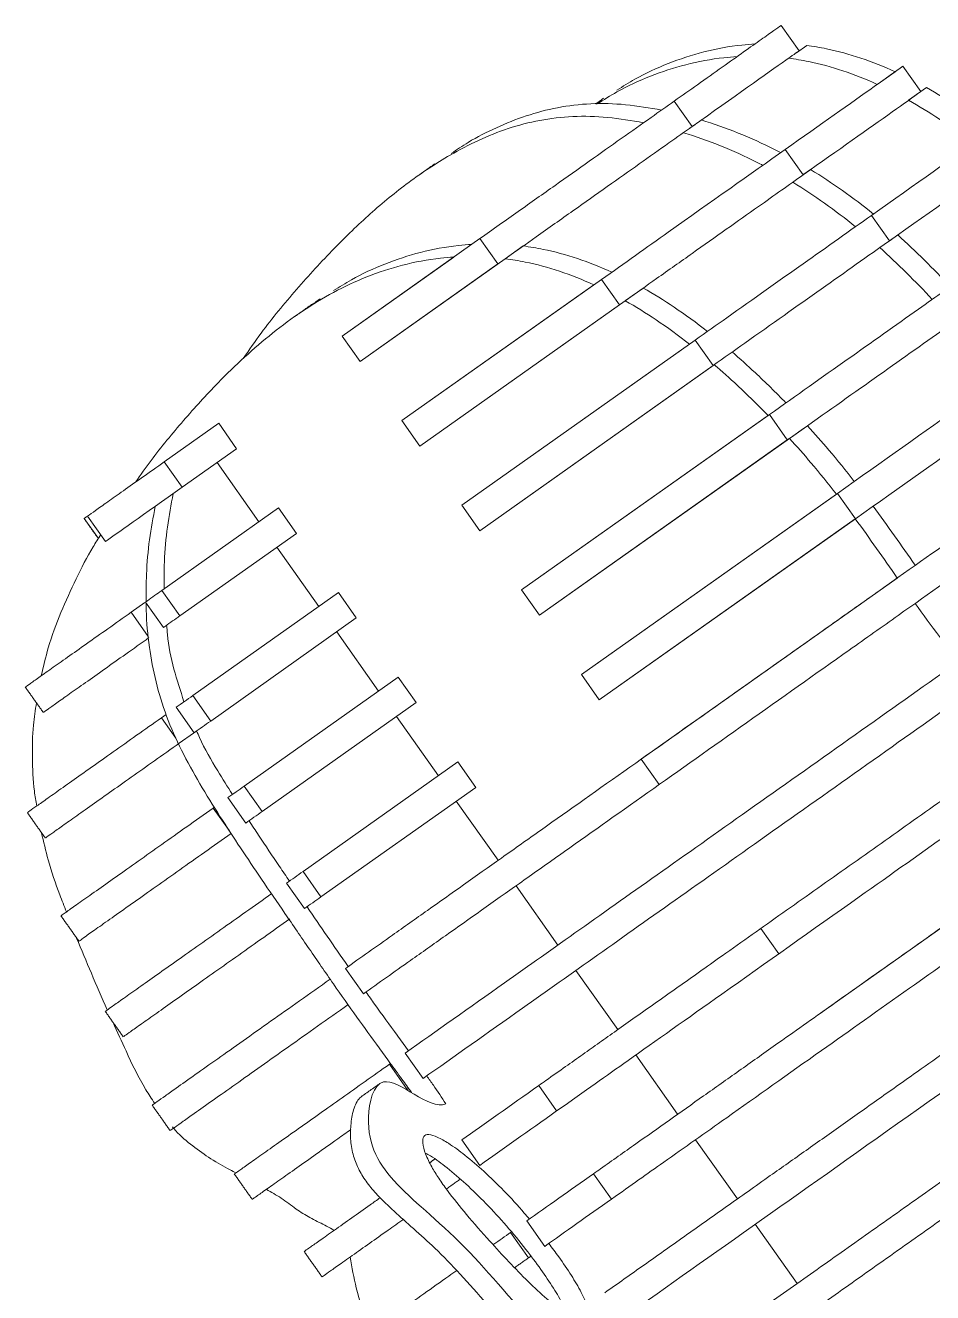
# Model space of a CAD drawing. Header units: millimetres. Extents: x -176 to 2097, y -1009 to 156.
# Drawn here: x -170.9 to -83.3, y -930.8 to -808.5 of the extents above; entities that cross this region are included whole.
import ezdxf

# ---------------------------------------------------------------- set-up
doc = ezdxf.new("R2010")
doc.units = ezdxf.units.MM

msp = doc.modelspace()

# ---------------------------------------------------------------- linework, layer by layer
at = {"color": 7, "linetype": 'Continuous', "lineweight": 15}
for p, q in [((-96.18, -810.95), (-97.91, -808.5)), ((-95.46, -810.44), (-96.44, -811.14)), ((-88.64, -814.19), (-86.91, -812.97)), ((-84.44, -814.89), (-86.17, -812.44)), ((-83.89, -814.5), (-85.62, -815.73)), ((-108.24, -815.8), (-106.5, -818.25)), ((-106.24, -818.06), (-106.75, -818.42)), ((-97.53, -820.47), (-95.8, -822.92)), ((-95.08, -822.41), (-95.72, -822.87)), ((-89.21, -826.84), (-87.48, -829.29)), ((-89.14, -826.79), (-89.02, -826.7)), ((-86.67, -828.72), (-87.41, -829.24)), ((-140.3, -838.47), (-127, -829.07)), ((-125.27, -831.52), (-127, -829.07)), ((-122.82, -829.78), (-124.56, -831.01)), ((-87.55, -829.34), (-88.4, -829.94)), ((-129.53, -830.85), (-140.3, -838.47)), ((-138.57, -840.92), (-124.56, -831.01)), ((-138.57, -840.92), (-125.27, -831.52)), ((-134.53, -846.63), (-115.26, -833.01)), ((-116, -833.53), (-134.53, -846.63)), ((-113.53, -835.46), (-115.26, -833.01)), ((-111.25, -833.85), (-112.98, -835.07)), ((-132.8, -849.08), (-112.98, -835.07)), ((-132.8, -849.08), (-113.53, -835.46)), ((-138.57, -840.92), (-140.3, -838.47)), ((-140.3, -838.47), (-138.57, -840.92)), ((-128.76, -854.8), (-106.22, -838.86)), ((-106.77, -839.26), (-128.76, -854.8)), ((-104.48, -841.31), (-106.22, -838.86)), ((-127.02, -857.25), (-104.38, -841.24)), ((-127.02, -857.25), (-104.48, -841.31)), ((-157.47, -850.61), (-152.22, -846.89)), ((-152.22, -846.89), (-150.49, -849.34)), ((-132.8, -849.08), (-134.53, -846.63)), ((-134.53, -846.63), (-132.8, -849.08)), ((-122.98, -862.96), (-99.06, -846.05)), ((-99.19, -846.14), (-122.98, -862.96)), ((-97.33, -848.5), (-99.06, -846.05)), ((-95.38, -847.12), (-97.11, -848.35)), ((-121.25, -865.41), (-97.11, -848.35)), ((-155.74, -853.06), (-150.49, -849.34)), ((-121.25, -865.41), (-97.33, -848.5)), ((-157.47, -850.61), (-155.74, -853.06)), ((-152.37, -850.68), (-148.33, -856.39)), ((-117.21, -871.13), (-92.48, -853.65)), ((-92.59, -853.72), (-117.21, -871.13)), ((-90.75, -856.1), (-92.48, -853.65)), ((-157.71, -863.02), (-146.45, -855.06)), ((-146.45, -855.06), (-144.72, -857.51)), ((-127.02, -857.25), (-128.76, -854.8)), ((-128.76, -854.8), (-127.02, -857.25)), ((-164.94, -855.89), (-165.2, -856.07)), ((-163.83, -858), (-165.2, -856.07)), ((-164.87, -855.84), (-163.14, -858.29)), ((-115.48, -873.58), (-90.75, -856.1)), ((-115.48, -873.58), (-90.77, -856.11)), ((-155.98, -865.47), (-144.72, -857.51)), ((-146.6, -858.84), (-142.56, -864.56)), ((-86.71, -861.82), (-111.44, -879.3)), ((-157.71, -863.02), (-155.98, -865.47)), ((-121.25, -865.41), (-122.98, -862.96)), ((-122.98, -862.96), (-121.25, -865.41)), ((-159.35, -864.18), (-160.68, -865.12)), ((-159.27, -864.13), (-157.54, -866.58)), ((-154.72, -873.16), (-140.67, -863.22)), ((-140.67, -863.22), (-138.94, -865.67)), ((-159.03, -867.45), (-160.68, -865.12)), ((-152.99, -875.61), (-138.94, -865.67)), ((-140.83, -867.01), (-136.79, -872.72)), ((-149.75, -881.89), (-134.9, -871.39)), ((-134.9, -871.39), (-133.17, -873.84)), ((-115.48, -873.58), (-117.21, -871.13)), ((-117.21, -871.13), (-115.48, -873.58)), ((-154.72, -873.16), (-152.99, -875.61)), ((-148.02, -884.34), (-133.17, -873.84)), ((-157.3, -874.98), (-157.75, -875.3)), ((-156.35, -877.28), (-157.75, -875.3)), ((-156.32, -874.29), (-154.59, -876.74)), ((-135.05, -875.17), (-131.01, -880.89)), ((-154.66, -876.79), (-156.02, -877.75)), ((-144.08, -890.13), (-129.13, -879.56)), ((-129.13, -879.56), (-127.4, -882.01)), ((-111.44, -879.3), (-109.71, -881.74)), ((-149.75, -881.89), (-148.02, -884.34)), ((-142.35, -892.58), (-127.4, -882.01)), ((-151.33, -883), (-149.6, -885.45)), ((-129.28, -883.34), (-125.24, -889.05)), ((-152.64, -883.93), (-152.75, -884.01)), ((-151.18, -886.22), (-152.75, -884.01)), ((-71.07, -887.49), (-94.12, -903.79)), ((-145.67, -891.25), (-143.93, -893.7)), ((-144.08, -890.13), (-142.35, -892.58)), ((-123.51, -891.5), (-119.47, -897.22)), ((-99.89, -895.63), (-98.16, -898.08)), ((-139.97, -899.47), (-138.24, -901.92)), ((-117.74, -899.67), (-113.69, -905.38)), ((-134.21, -907.64), (-132.48, -910.09)), ((-111.96, -907.83), (-107.92, -913.55)), ((-135.63, -908.65), (-135.74, -908.73)), ((-134.01, -911.17), (-135.74, -908.73)), ((-121.33, -910.78), (-119.6, -913.23)), ((-133.87, -911.07), (-134.01, -911.17)), ((-128.75, -916.03), (-127.01, -918.48)), ((-106.19, -916), (-102.15, -921.72)), ((-116.04, -919.29), (-114.3, -921.74)), ((-122.48, -923.84), (-120.75, -926.29)), ((-100.42, -924.16), (-96.38, -929.88)), ((-123.95, -924.88), (-124.04, -924.95)), ((-122.31, -927.4), (-124.04, -924.95)), ((-122.07, -927.23), (-122.31, -927.4))]:
    msp.add_line(p, q, dxfattribs=at)
for points, knots in [([(-108.24, -815.8), (-107.48, -815.27), (-105.84, -814.11), (-103.57, -812.5), (-101.48, -811.02), (-99.79, -809.82), (-98.53, -808.93), (-98.12, -808.64), (-97.91, -808.5)], [0, 0, 0, 0, 0.1445891, 0.3160164, 0.4860193, 0.6557585, 0.8272078, 1, 1, 1, 1]), ([(-100.44, -810.28), (-100.86, -810.32), (-102.56, -810.45), (-105.41, -810.99), (-108.85, -812.13), (-111.63, -813.4), (-113.2, -814.39), (-113.77, -814.75)], [0, 0, 0, 0, 0.086224, 0.343326, 0.598902, 0.853833, 1, 1, 1, 1]), ([(-86.91, -812.97), (-89.12, -811.97), (-92, -810.99), (-94.82, -810.52), (-95.46, -810.44)], [0.50685856, 0.50685856, 0.50685856, 0.50685856, 0.53125, 0.53844969, 0.53844969, 0.53844969, 0.53844969]), ([(-102.17, -811.51), (-102.6, -811.54), (-104.29, -811.68), (-107.14, -812.22), (-110.58, -813.35), (-113.43, -814.66), (-115.06, -815.69), (-115.69, -816.08)], [0, 0, 0, 0, 0.084872, 0.337944, 0.589513, 0.840446, 1, 1, 1, 1]), ([(-106.5, -818.25), (-102.53, -815.43), (-98.11, -812.31), (-96.41, -811.11), (-96.18, -810.95)], [0.6100494, 0.6100494, 0.6100494, 0.6100494, 0.6875, 0.7144727, 0.7144727, 0.7144727, 0.7144727]), ([(-88.64, -814.19), (-90.85, -813.19), (-93.73, -812.22), (-96.56, -811.75), (-97.2, -811.67)], [0.50685856, 0.50685856, 0.50685856, 0.50685856, 0.53125, 0.53844969, 0.53844969, 0.53844969, 0.53844969]), ([(-97.53, -820.47), (-94.13, -818.07), (-89.71, -814.95), (-86.88, -812.95), (-86.17, -812.44)], [0.60363484, 0.60363484, 0.60363484, 0.60363484, 0.65625, 0.68249732, 0.68249732, 0.68249732, 0.68249732]), ([(-95.8, -822.92), (-92.4, -820.52), (-87.98, -817.4), (-85.15, -815.4), (-84.44, -814.89)], [0.60363484, 0.60363484, 0.60363484, 0.60363484, 0.65625, 0.68249732, 0.68249732, 0.68249732, 0.68249732]), ([(-77.68, -818.69), (-78.74, -817.86), (-80.78, -816.37), (-82.88, -815.07), (-83.89, -814.5)], [0.47183204, 0.47183204, 0.47183204, 0.47183204, 0.484375, 0.49564777, 0.49564777, 0.49564777, 0.49564777]), ([(-109.47, -816.67), (-110.63, -816.47), (-112.95, -816.07), (-116.32, -815.99), (-119.53, -816.37), (-122.57, -817.18), (-125.43, -818.34), (-127.85, -819.55), (-129.23, -820.5), (-129.77, -820.86)], [0, 0, 0, 0, 0.151345, 0.302021, 0.451795, 0.601675, 0.75219, 0.903192, 1, 1, 1, 1]), ([(-127, -829.07), (-125.76, -828.19), (-123.28, -826.43), (-119.73, -823.93), (-116.41, -821.57), (-113.32, -819.39), (-110.59, -817.46), (-108.97, -816.32), (-108.24, -815.8)], [0, 0, 0, 0, 0.172792, 0.344242, 0.513981, 0.683984, 0.855411, 1, 1, 1, 1]), ([(-79.41, -819.91), (-80.47, -819.08), (-82.51, -817.59), (-84.61, -816.29), (-85.62, -815.73)], [0.47183204, 0.47183204, 0.47183204, 0.47183204, 0.484375, 0.49564777, 0.49564777, 0.49564777, 0.49564777]), ([(-111.2, -817.89), (-112.36, -817.69), (-114.68, -817.3), (-118.05, -817.22), (-121.26, -817.6), (-124.3, -818.4), (-127.17, -819.55), (-130.4, -821.25), (-133.92, -823.58), (-137.62, -826.63), (-141.22, -830.1), (-144.73, -833.95), (-147.67, -837.48), (-149.28, -839.81), (-149.85, -840.63)], [0, 0, 0, 0, 0.066295, 0.132298, 0.197905, 0.263559, 0.329491, 0.395637, 0.499418, 0.603029, 0.706667, 0.821928, 0.937056, 1, 1, 1, 1]), ([(-97.96, -820.78), (-98.15, -820.69), (-100.68, -819.38), (-103.25, -818.35), (-105.63, -817.63)], [0.41237495, 0.41237495, 0.41237495, 0.41237495, 0.4140625, 0.43587518, 0.43587518, 0.43587518, 0.43587518]), ([(-124.48, -830.96), (-123.5, -830.27), (-121.29, -828.7), (-118, -826.38), (-114.67, -824.02), (-111.58, -821.84), (-108.86, -819.91), (-107.24, -818.77), (-106.5, -818.25)], [0, 0, 0, 0, 0.14125, 0.319237, 0.495449, 0.671934, 0.849898, 1, 1, 1, 1]), ([(-99.7, -822.01), (-99.88, -821.91), (-102.42, -820.61), (-104.98, -819.58), (-107.36, -818.86)], [0.41237495, 0.41237495, 0.41237495, 0.41237495, 0.4140625, 0.43587518, 0.43587518, 0.43587518, 0.43587518]), ([(-89.21, -826.84), (-84.9, -823.8), (-80.48, -820.66), (-77.55, -818.6), (-77.12, -818.3)], [0.31594423, 0.31594423, 0.31594423, 0.31594423, 0.375, 0.38640618, 0.38640618, 0.38640618, 0.38640618]), ([(-115.26, -833.01), (-113.05, -831.45), (-106.57, -826.86), (-100.91, -822.86), (-97.53, -820.47)], [0.31750268, 0.31750268, 0.31750268, 0.31750268, 0.34375, 0.39636516, 0.39636516, 0.39636516, 0.39636516]), ([(-87.48, -829.29), (-83.17, -826.25), (-78.74, -823.11), (-75.82, -821.05), (-75.39, -820.75)], [0.31594423, 0.31594423, 0.31594423, 0.31594423, 0.375, 0.38640618, 0.38640618, 0.38640618, 0.38640618]), ([(-112.91, -835.02), (-111.91, -834.32), (-109.71, -832.76), (-106.48, -830.48), (-103.19, -828.15), (-100.34, -826.14), (-97.88, -824.4), (-96.49, -823.41), (-95.8, -822.92)], [0, 0, 0, 0, 0.153606, 0.340907, 0.528816, 0.717589, 0.858543, 1, 1, 1, 1]), ([(-106.22, -838.86), (-105.18, -838.13), (-98.87, -833.67), (-93.34, -829.76), (-89.21, -826.84)], [0.61359382, 0.61359382, 0.61359382, 0.61359382, 0.625, 0.68405577, 0.68405577, 0.68405577, 0.68405577]), ([(-127.8, -829.63), (-128.22, -829.66), (-129.92, -829.79), (-132.76, -830.33), (-136.2, -831.47), (-138.99, -832.74), (-140.56, -833.73), (-141.13, -834.09)], [0, 0, 0, 0, 0.086224, 0.343326, 0.598902, 0.853833, 1, 1, 1, 1]), ([(-114.27, -832.31), (-116.48, -831.31), (-119.36, -830.34), (-122.18, -829.87), (-122.82, -829.78)], [0.50685856, 0.50685856, 0.50685856, 0.50685856, 0.53125, 0.53844969, 0.53844969, 0.53844969, 0.53844969]), ([(-104.48, -841.31), (-103.45, -840.58), (-97.13, -836.12), (-91.61, -832.21), (-87.48, -829.29)], [0.61359382, 0.61359382, 0.61359382, 0.61359382, 0.625, 0.68405577, 0.68405577, 0.68405577, 0.68405577]), ([(-129.53, -830.85), (-129.95, -830.89), (-131.65, -831.02), (-134.5, -831.56), (-137.94, -832.69), (-141.17, -834.21), (-144.19, -836.05), (-147.04, -838.16), (-149.74, -840.48), (-152.63, -843.27), (-155.64, -846.6), (-158.29, -849.81), (-159.76, -851.87), (-160.26, -852.58)], [0, 0, 0, 0, 0.0311985, 0.1242266, 0.2167021, 0.3089442, 0.4013184, 0.4939183, 0.586641, 0.6794327, 0.8070491, 0.9344522, 1, 1, 1, 1]), ([(-116, -833.53), (-118.21, -832.53), (-121.09, -831.56), (-123.92, -831.09), (-124.56, -831.01)], [0.50685856, 0.50685856, 0.50685856, 0.50685856, 0.53125, 0.53844969, 0.53844969, 0.53844969, 0.53844969]), ([(-105.04, -838.03), (-106.1, -837.2), (-108.14, -835.71), (-110.24, -834.41), (-111.25, -833.85)], [0.47183204, 0.47183204, 0.47183204, 0.47183204, 0.484375, 0.49564777, 0.49564777, 0.49564777, 0.49564777]), ([(-99.06, -846.05), (-93.82, -842.35), (-88.2, -838.37), (-82.99, -834.69), (-82.18, -834.12)], [0.63079795, 0.63079795, 0.63079795, 0.63079795, 0.6875, 0.69823157, 0.69823157, 0.69823157, 0.69823157]), ([(-106.77, -839.26), (-107.83, -838.43), (-109.87, -836.93), (-111.97, -835.64), (-112.98, -835.07)], [0.47183204, 0.47183204, 0.47183204, 0.47183204, 0.484375, 0.49564777, 0.49564777, 0.49564777, 0.49564777]), ([(-97.33, -848.5), (-92.09, -844.8), (-86.47, -840.82), (-81.26, -837.14), (-80.45, -836.57)], [0.63079795, 0.63079795, 0.63079795, 0.63079795, 0.6875, 0.69823157, 0.69823157, 0.69823157, 0.69823157]), ([(-97.46, -844.92), (-98.43, -843.92), (-100.14, -842.25), (-101.9, -840.66), (-102.65, -840.01)], [0.44044917, 0.44044917, 0.44044917, 0.44044917, 0.453125, 0.46221813, 0.46221813, 0.46221813, 0.46221813]), ([(-99.19, -846.14), (-100.16, -845.14), (-101.87, -843.47), (-103.63, -841.88), (-104.38, -841.24)], [0.44044917, 0.44044917, 0.44044917, 0.44044917, 0.453125, 0.46221813, 0.46221813, 0.46221813, 0.46221813]), ([(-92.48, -853.65), (-88.13, -850.57), (-82.28, -846.43), (-77.3, -842.92), (-75.89, -841.91)], [0.64140177, 0.64140177, 0.64140177, 0.64140177, 0.6875, 0.70713356, 0.70713356, 0.70713356, 0.70713356]), ([(-90.75, -856.1), (-86.4, -853.02), (-80.55, -848.88), (-75.57, -845.36), (-74.15, -844.36)], [0.64140177, 0.64140177, 0.64140177, 0.64140177, 0.6875, 0.70713356, 0.70713356, 0.70713356, 0.70713356]), ([(-90.86, -852.5), (-91.66, -851.47), (-93.14, -849.65), (-94.68, -847.89), (-95.38, -847.12)], [0.41017164, 0.41017164, 0.41017164, 0.41017164, 0.421875, 0.4312926, 0.4312926, 0.4312926, 0.4312926]), ([(-92.59, -853.72), (-93.39, -852.7), (-94.87, -850.87), (-96.41, -849.12), (-97.11, -848.35)], [0.41017164, 0.41017164, 0.41017164, 0.41017164, 0.421875, 0.4312926, 0.4312926, 0.4312926, 0.4312926]), ([(-164.87, -855.84), (-164.64, -855.68), (-164.18, -855.35), (-162.98, -854.5), (-161.46, -853.42), (-159.62, -852.13), (-158.19, -851.12), (-157.47, -850.61)], [0, 0, 0, 0, 0.196606, 0.394351, 0.594067, 0.79602, 1, 1, 1, 1]), ([(-139.97, -899.47), (-138.53, -898.45), (-135.96, -896.63), (-130.95, -893.09), (-126.25, -889.76), (-119.82, -885.22), (-112.72, -880.2), (-103.09, -873.39), (-94.64, -867.42), (-86.74, -861.83), (-81, -857.78), (-75.01, -853.54), (-71.86, -851.31), (-70.01, -850.01)], [0.4619785, 0.4619785, 0.4619785, 0.4619785, 0.484375, 0.5, 0.53125, 0.546875, 0.578125, 0.609375, 0.640625, 0.65625, 0.6875, 0.703125, 0.7278639, 0.7278639, 0.7278639, 0.7278639]), ([(-138.24, -901.92), (-136.8, -900.9), (-134.23, -899.08), (-129.22, -895.54), (-124.51, -892.21), (-118.09, -887.67), (-110.98, -882.65), (-101.36, -875.84), (-92.91, -869.87), (-85.01, -864.28), (-79.27, -860.23), (-73.28, -855.99), (-70.13, -853.76), (-68.28, -852.46)], [0.4619785, 0.4619785, 0.4619785, 0.4619785, 0.484375, 0.5, 0.53125, 0.546875, 0.578125, 0.609375, 0.640625, 0.65625, 0.6875, 0.703125, 0.7278639, 0.7278639, 0.7278639, 0.7278639]), ([(-156.61, -853.67), (-156.81, -854.74), (-157.21, -856.87), (-157.5, -859.94), (-157.48, -861.98), (-157.47, -862.85)], [0, 0, 0, 0, 0.362813, 0.725574, 1, 1, 1, 1]), ([(-158.34, -854.9), (-158.54, -855.96), (-158.94, -858.09), (-159.23, -861.17), (-159.21, -863.2), (-159.21, -864.08)], [0, 0, 0, 0, 0.362813, 0.725574, 1, 1, 1, 1]), ([(-84.98, -860.59), (-85.65, -859.64), (-86.97, -857.73), (-88.34, -855.83), (-89.04, -854.89)], [0.38018104, 0.38018104, 0.38018104, 0.38018104, 0.390625, 0.40117636, 0.40117636, 0.40117636, 0.40117636]), ([(-86.71, -861.82), (-87.38, -860.86), (-88.71, -858.95), (-90.07, -857.06), (-90.77, -856.11)], [0.38018104, 0.38018104, 0.38018104, 0.38018104, 0.390625, 0.40117636, 0.40117636, 0.40117636, 0.40117636]), ([(-163.6, -857.63), (-163.85, -858.02), (-164.72, -859.38), (-166, -861.89), (-167.48, -865.12), (-168.64, -868.22), (-169.14, -870.35), (-169.35, -871.25)], [0, 0, 0, 0, 0.097967, 0.338254, 0.579665, 0.821129, 1, 1, 1, 1]), ([(-134.21, -907.64), (-131.24, -905.54), (-123.71, -900.22), (-112.45, -892.25), (-97.72, -881.85), (-80.23, -869.48), (-70.29, -862.45), (-64.96, -858.68), (-64.33, -858.24)], [0.4225833, 0.4225833, 0.4225833, 0.4225833, 0.46875, 0.53125, 0.5625, 0.625, 0.6875, 0.6958675, 0.6958675, 0.6958675, 0.6958675]), ([(-132.48, -910.09), (-129.51, -907.99), (-121.98, -902.67), (-110.71, -894.7), (-95.99, -884.3), (-78.49, -871.92), (-68.56, -864.9), (-63.23, -861.13), (-62.6, -860.69)], [0.4225833, 0.4225833, 0.4225833, 0.4225833, 0.46875, 0.53125, 0.5625, 0.625, 0.6875, 0.6958675, 0.6958675, 0.6958675, 0.6958675]), ([(-159.27, -864.13), (-158.82, -863.8), (-158.29, -863.43), (-157.77, -863.06), (-157.71, -863.02)], [0.116159217, 0.116159217, 0.116159217, 0.116159217, 0.125, 0.126102765, 0.126102765, 0.126102765, 0.126102765]), ([(-159.21, -864.23), (-159.21, -864.46), (-159.23, -865.85), (-158.96, -868.39), (-158.34, -871.81), (-157.32, -875.16), (-155.85, -878.46), (-154.07, -881.67), (-152.12, -884.8), (-150.12, -887.85), (-148.02, -890.97), (-145.8, -894.21), (-143.49, -897.58), (-141.19, -900.92), (-138.94, -904.11), (-137.1, -906.63), (-135.64, -908.63), (-134.6, -910.06), (-133.91, -911.03), (-133.6, -911.46)], [0, 0, 0, 0, 0.014687, 0.086786, 0.152488, 0.217899, 0.283708, 0.350261, 0.416864, 0.482415, 0.547367, 0.619598, 0.693797, 0.767852, 0.838128, 0.904365, 0.935901, 0.971354, 1, 1, 1, 1]), ([(-80.74, -869.84), (-81.38, -869.05), (-82.85, -867.22), (-84.23, -865.34), (-84.99, -864.27)], [0.3503052, 0.3503052, 0.3503052, 0.3503052, 0.359375, 0.37118126, 0.37118126, 0.37118126, 0.37118126]), ([(-170.87, -872.32), (-170.87, -872.32), (-170.87, -872.32), (-170.49, -872.06), (-169.65, -871.46), (-168.41, -870.58), (-166.85, -869.48), (-165, -868.18), (-162.95, -866.73), (-161.43, -865.66), (-160.68, -865.12)], [0, 0, 0, 0, 0.052383, 0.184821, 0.317586, 0.451492, 0.586886, 0.72372, 0.861629, 1, 1, 1, 1]), ([(-157.54, -866.58), (-157.08, -866.25), (-156.56, -865.88), (-156.03, -865.51), (-155.98, -865.47)], [0.116159217, 0.116159217, 0.116159217, 0.116159217, 0.125, 0.126102765, 0.126102765, 0.126102765, 0.126102765]), ([(-157.25, -866.37), (-157.22, -866.67), (-157.12, -868.05), (-156.62, -870.54), (-155.91, -872.7), (-155.57, -873.75)], [0, 0, 0, 0, 0.12526, 0.574606, 1, 1, 1, 1]), ([(-169.13, -874.77), (-169.13, -874.77), (-169.13, -874.77), (-168.76, -874.51), (-167.91, -873.91), (-166.67, -873.03), (-165.11, -871.93), (-163.27, -870.63), (-161.22, -869.17), (-159.7, -868.11), (-158.95, -867.57)], [0, 0, 0, 0, 0.052383, 0.184821, 0.317586, 0.451492, 0.586886, 0.72372, 0.861629, 1, 1, 1, 1]), ([(-121.33, -910.78), (-121.1, -910.62), (-120.23, -910), (-118.8, -909), (-117.09, -907.79), (-115.46, -906.63), (-113.78, -905.45), (-111.37, -903.74), (-108.14, -901.46), (-104.47, -898.86), (-101.1, -896.48), (-98.16, -894.4), (-95.16, -892.28), (-92.13, -890.14), (-89.06, -887.97), (-85.94, -885.76), (-82.77, -883.52), (-79.45, -881.17), (-76.07, -878.79), (-72.76, -876.45), (-69.74, -874.31), (-67.01, -872.38), (-64.46, -870.58), (-62.2, -868.98), (-60.74, -867.95), (-60.1, -867.5)], [0, 0, 0, 0, 0.012965, 0.048238, 0.079455, 0.109004, 0.139255, 0.171414, 0.238181, 0.306082, 0.351077, 0.395484, 0.439413, 0.482981, 0.526313, 0.569638, 0.613536, 0.658695, 0.7112, 0.763115, 0.812911, 0.861463, 0.910476, 0.96082, 1, 1, 1, 1]), ([(-119.6, -913.23), (-116.7, -911.19), (-112.82, -908.44), (-102.88, -901.41), (-91.98, -893.7), (-80.63, -885.68), (-70.36, -878.42), (-63.52, -873.59), (-59.6, -870.81), (-57.73, -869.49)], [0.140625, 0.140625, 0.140625, 0.140625, 0.1875, 0.2421875, 0.3125, 0.359375, 0.4140625, 0.4609375, 0.5004027, 0.5004027, 0.5004027, 0.5004027]), ([(-169.81, -873.85), (-169.93, -874.56), (-170.19, -876.27), (-170.23, -879.13), (-170.13, -881.75), (-169.87, -883.33), (-169.79, -883.81)], [0, 0, 0, 0, 0.227933, 0.545642, 0.862718, 1, 1, 1, 1]), ([(-170.64, -884.41), (-170.65, -884.42), (-170.66, -884.42), (-170.2, -884.1), (-169.35, -883.5), (-168.07, -882.6), (-166.44, -881.44), (-164.54, -880.1), (-162.43, -878.6), (-160.17, -877.01), (-158.56, -875.87), (-157.75, -875.3)], [0, 0, 0, 0, 0.068653, 0.17959, 0.290712, 0.408898, 0.527305, 0.64595, 0.764529, 0.88256, 1, 1, 1, 1]), ([(-154.35, -876.57), (-154.26, -876.78), (-153.69, -878.1), (-152.5, -880.15), (-151.37, -881.95), (-150.9, -882.7)], [0, 0, 0, 0, 0.09994, 0.622577, 1, 1, 1, 1]), ([(-168.91, -886.86), (-168.92, -886.87), (-168.93, -886.87), (-168.47, -886.55), (-167.61, -885.95), (-166.34, -885.05), (-164.71, -883.89), (-162.81, -882.55), (-160.69, -881.05), (-158.44, -879.46), (-156.83, -878.32), (-156.02, -877.75)], [0, 0, 0, 0, 0.068653, 0.17959, 0.290712, 0.408898, 0.527305, 0.64595, 0.764529, 0.88256, 1, 1, 1, 1]), ([(-114.3, -921.74), (-112.45, -920.42), (-108.87, -917.9), (-102.45, -913.36), (-94.61, -907.81), (-86.14, -901.82), (-77.92, -896.01), (-69.94, -890.37), (-61.87, -884.67), (-56.27, -880.71), (-53.32, -878.62)], [0.140625, 0.140625, 0.140625, 0.140625, 0.171875, 0.2109375, 0.265625, 0.3125, 0.3515625, 0.390625, 0.4375, 0.5005764, 0.5005764, 0.5005764, 0.5005764]), ([(-167.43, -894.39), (-167.43, -894.39), (-167.49, -894.43), (-167.27, -894.28), (-166.73, -893.89), (-165.67, -893.14), (-164.08, -892.02), (-162.16, -890.67), (-160.02, -889.15), (-157.73, -887.53), (-155.32, -885.83), (-153.61, -884.61), (-152.75, -884.01)], [0, 0, 0, 0, 0.010861, 0.09333, 0.176148, 0.293627, 0.411906, 0.530703, 0.649233, 0.766621, 0.88326, 1, 1, 1, 1]), ([(-149.28, -885.23), (-148.98, -885.7), (-148.02, -887.18), (-146.71, -889.11), (-145.71, -890.58), (-145.39, -891.05)], [0, 0, 0, 0, 0.238871, 0.754915, 1, 1, 1, 1]), ([(-169.32, -886.39), (-169.12, -887.26), (-168.66, -889.26), (-167.79, -891.81), (-167.14, -893.47), (-166.92, -894.03)], [0, 0, 0, 0, 0.34354, 0.782379, 1, 1, 1, 1]), ([(-165.69, -896.83), (-165.7, -896.84), (-165.75, -896.88), (-165.54, -896.73), (-165, -896.34), (-163.94, -895.59), (-162.35, -894.47), (-160.43, -893.11), (-158.29, -891.6), (-156, -889.98), (-153.59, -888.28), (-151.87, -887.06), (-151.01, -886.46)], [0, 0, 0, 0, 0.010861, 0.09333, 0.176148, 0.293627, 0.411906, 0.530703, 0.649233, 0.766621, 0.88326, 1, 1, 1, 1]), ([(-116.04, -919.29), (-115.81, -919.13), (-114.44, -918.16), (-112.03, -916.46), (-108.73, -914.12), (-105.4, -911.77), (-102, -909.36), (-98.79, -907.09), (-95.79, -904.97), (-93.04, -903.03), (-90.2, -901.02), (-87.27, -898.95), (-84.25, -896.81), (-81.2, -894.66), (-78.17, -892.51), (-75.2, -890.41), (-73.04, -888.89), (-71.95, -888.12), (-71.76, -887.98)], [0, 0, 0, 0, 0.01732, 0.1040161, 0.185607, 0.2667541, 0.3492184, 0.4328256, 0.4950311, 0.5571187, 0.6186867, 0.6797424, 0.7408726, 0.8024064, 0.8641173, 0.9256245, 0.9869002, 1, 1, 1, 1]), ([(-113.21, -933.21), (-112.13, -932.44), (-102.62, -925.72), (-89.45, -916.41), (-71.83, -903.95), (-60.43, -895.9), (-53.85, -891.24), (-49.62, -888.25)], [0.501979, 0.501979, 0.501979, 0.501979, 0.5325634, 0.7651725, 0.8227189, 0.8810637, 1, 1, 1, 1]), ([(-163.12, -903.59), (-163.12, -903.59), (-163.12, -903.59), (-162.6, -903.22), (-161.62, -902.52), (-160.18, -901.51), (-158.46, -900.29), (-156.5, -898.9), (-154.34, -897.38), (-152.03, -895.75), (-149.63, -894.05), (-147.93, -892.85), (-147.09, -892.25)], [0, 0, 0, 0, 0.058201, 0.148386, 0.255435, 0.362883, 0.469656, 0.575796, 0.681716, 0.787672, 0.89379, 1, 1, 1, 1]), ([(-143.69, -893.53), (-143.05, -894.47), (-141.73, -896.4), (-140.4, -898.31), (-139.72, -899.29)], [0, 0, 0, 0, 0.490161, 1, 1, 1, 1]), ([(-161.39, -906.04), (-161.39, -906.04), (-161.39, -906.04), (-160.86, -905.67), (-159.88, -904.97), (-158.44, -903.96), (-156.72, -902.74), (-154.76, -901.35), (-152.61, -899.83), (-150.3, -898.2), (-147.9, -896.5), (-146.2, -895.3), (-145.36, -894.7)], [0, 0, 0, 0, 0.058201, 0.148386, 0.255435, 0.362883, 0.469656, 0.575796, 0.681716, 0.787672, 0.89379, 1, 1, 1, 1]), ([(-165.93, -896.55), (-165.46, -897.68), (-164.5, -899.99), (-163.49, -902.3), (-162.97, -903.48)], [0, 0, 0, 0, 0.487667, 1, 1, 1, 1]), ([(-114.94, -930.76), (-113.69, -929.88), (-111.19, -928.11), (-107.29, -925.35), (-103.24, -922.49), (-99.32, -919.72), (-95.55, -917.05), (-91.98, -914.53), (-88.27, -911.9), (-84.73, -909.4), (-81.39, -907.04), (-78.31, -904.86), (-75.18, -902.65), (-72.07, -900.45), (-69.76, -898.82), (-68.53, -897.95), (-68.27, -897.76)], [0, 0, 0, 0, 0.098037, 0.196707, 0.295283, 0.393183, 0.469423, 0.545048, 0.62023, 0.695334, 0.752998, 0.810933, 0.868704, 0.926341, 0.984194, 1, 1, 1, 1]), ([(-158.57, -912.62), (-158.59, -912.63), (-158.65, -912.67), (-158.2, -912.36), (-157.41, -911.8), (-156.2, -910.94), (-154.53, -909.76), (-152.36, -908.23), (-149.9, -906.49), (-147.22, -904.59), (-144.45, -902.64), (-142.45, -901.22), (-141.46, -900.52)], [0, 0, 0, 0, 0.033568, 0.11718, 0.201157, 0.284829, 0.404046, 0.523212, 0.642341, 0.761564, 0.880826, 1, 1, 1, 1]), ([(-138, -901.75), (-137.72, -902.15), (-136.73, -903.55), (-135.37, -905.41), (-134.28, -906.9), (-133.92, -907.4), (-133.9, -907.42)], [0, 0, 0, 0, 0.208949, 0.735477, 0.986167, 1, 1, 1, 1]), ([(-156.84, -915.07), (-156.86, -915.08), (-156.92, -915.12), (-156.47, -914.81), (-155.68, -914.25), (-154.47, -913.39), (-152.8, -912.21), (-150.63, -910.68), (-148.16, -908.93), (-145.48, -907.04), (-142.72, -905.09), (-140.72, -903.67), (-139.72, -902.97)], [0, 0, 0, 0, 0.033568, 0.11718, 0.201157, 0.284829, 0.404046, 0.523212, 0.642341, 0.761564, 0.880826, 1, 1, 1, 1]), ([(-162.42, -904.69), (-162.01, -905.6), (-161.02, -907.79), (-159.75, -910.44), (-158.69, -912.06), (-158.4, -912.5)], [0, 0, 0, 0, 0.346941, 0.823832, 1, 1, 1, 1]), ([(-98.62, -943.71), (-97.24, -942.73), (-93.62, -940.18), (-87.18, -935.63), (-79.32, -930.07), (-71.92, -924.84), (-64.19, -919.38), (-57.17, -914.41), (-50.61, -909.77), (-46.45, -906.83), (-43.79, -904.95), (-43.1, -904.46)], [0.4802464, 0.4802464, 0.4802464, 0.4802464, 0.5, 0.53125, 0.5703125, 0.609375, 0.6328125, 0.6640625, 0.6875, 0.71875, 0.7298538, 0.7298538, 0.7298538, 0.7298538]), ([(-96.89, -946.16), (-95.5, -945.18), (-91.89, -942.63), (-85.45, -938.08), (-77.59, -932.52), (-70.19, -927.29), (-62.46, -921.83), (-55.43, -916.86), (-48.88, -912.22), (-44.72, -909.28), (-42.06, -907.4), (-41.37, -906.91)], [0.4802464, 0.4802464, 0.4802464, 0.4802464, 0.5, 0.53125, 0.5703125, 0.609375, 0.6328125, 0.6640625, 0.6875, 0.71875, 0.7298538, 0.7298538, 0.7298538, 0.7298538]), ([(-106.72, -937.2), (-105.72, -936.49), (-103.73, -935.08), (-99.99, -932.43), (-95.48, -929.25), (-90.1, -925.44), (-85.6, -922.26), (-81.99, -919.71), (-79.28, -917.79), (-76.51, -915.83), (-73.67, -913.83), (-70.77, -911.78), (-67.95, -909.79), (-66.17, -908.53), (-65.34, -907.94)], [0, 0, 0, 0, 0.084859, 0.169852, 0.302974, 0.434312, 0.56866, 0.633391, 0.697923, 0.76154, 0.823921, 0.885351, 0.946754, 1, 1, 1, 1]), ([(-150.67, -919.28), (-150.68, -919.28), (-150.68, -919.29), (-150.28, -919), (-149.44, -918.41), (-148.1, -917.46), (-146.44, -916.29), (-144.54, -914.95), (-142.49, -913.5), (-140.34, -911.98), (-138.11, -910.4), (-136.53, -909.28), (-135.74, -908.73)], [0, 0, 0, 0, 0.050509, 0.131092, 0.237719, 0.346286, 0.456392, 0.567115, 0.677163, 0.785558, 0.892889, 1, 1, 1, 1]), ([(-130.29, -912.54), (-131.89, -913.22), (-136.71, -908.04), (-139.18, -918.83), (-129.19, -923.06), (-116.8, -941.24), (-111.71, -936.82), (-112.81, -935.02), (-113.75, -933.51)], [0.011907, 0.011907, 0.011907, 0.011907, 0.1477952, 0.2368833, 0.5718197, 0.8726683, 0.9272184, 1, 1, 1, 1]), ([(-132.14, -909.85), (-131.92, -910.15), (-131.28, -911.03), (-130.69, -911.94), (-130.29, -912.54)], [0, 0, 0, 0, 0.338145, 1, 1, 1, 1]), ([(-104.99, -939.65), (-103.99, -938.94), (-102, -937.53), (-98.25, -934.88), (-93.75, -931.7), (-88.37, -927.89), (-83.87, -924.71), (-80.26, -922.16), (-77.55, -920.24), (-74.78, -918.28), (-71.94, -916.28), (-69.04, -914.23), (-66.22, -912.24), (-64.44, -910.97), (-63.61, -910.39)], [0, 0, 0, 0, 0.084859, 0.169852, 0.302974, 0.434312, 0.56866, 0.633391, 0.697923, 0.76154, 0.823921, 0.885351, 0.946754, 1, 1, 1, 1]), ([(-138.4, -911.85), (-138.47, -911.89), (-138.7, -912.03), (-138.96, -912.48), (-139.3, -913.33), (-139.49, -914.56), (-139.52, -916.07), (-139.26, -917.55), (-138.7, -918.94), (-137.89, -920.21), (-136.74, -921.54), (-135.23, -922.98), (-133.35, -924.64), (-131.18, -926.59), (-128.81, -929.01), (-126.35, -931.85), (-124.18, -934.34), (-122.34, -936.28), (-120.89, -937.65), (-119.47, -938.76), (-118.18, -939.48), (-117.04, -939.8), (-116.08, -939.78), (-115.38, -939.57), (-115.08, -939.3), (-115.01, -939.24)], [0, 0, 0, 0, 0.007489, 0.026826, 0.047913, 0.092091, 0.132269, 0.170654, 0.205252, 0.239423, 0.275556, 0.328852, 0.388864, 0.455726, 0.539037, 0.629544, 0.720713, 0.771923, 0.819761, 0.863484, 0.903214, 0.931647, 0.960242, 0.990965, 1, 1, 1, 1]), ([(-90.24, -950.04), (-86.56, -947.44), (-78.71, -941.88), (-68.21, -934.46), (-51.67, -922.76), (-42.23, -916.09), (-37.19, -912.53), (-36.38, -911.96)], [0.475274, 0.475274, 0.475274, 0.475274, 0.53125, 0.59375, 0.65625, 0.71875, 0.7311144, 0.7311144, 0.7311144, 0.7311144]), ([(-156.68, -914.76), (-156.64, -914.82), (-156.13, -915.46), (-154.94, -916.47), (-153.2, -917.73), (-151.73, -918.59), (-150.87, -919.05), (-150.62, -919.18)], [0, 0, 0, 0, 0.025801, 0.309262, 0.595139, 0.883939, 1, 1, 1, 1]), ([(-148.94, -921.73), (-148.94, -921.73), (-148.95, -921.74), (-148.55, -921.45), (-147.71, -920.86), (-146.36, -919.91), (-144.71, -918.74), (-142.81, -917.4), (-141.05, -916.15), (-139.89, -915.33), (-139.46, -915.03)], [0, 0, 0, 0, 0.068147, 0.176869, 0.320729, 0.467206, 0.615761, 0.765147, 0.913624, 1, 1, 1, 1]), ([(-122.23, -923.67), (-122.4, -923.47), (-123.17, -922.52), (-124.64, -920.96), (-126.55, -919.09), (-128.34, -917.55), (-129.85, -916.44), (-131.02, -915.76), (-131.78, -915.49), (-132.22, -915.52), (-132.43, -915.68), (-132.52, -915.95), (-132.52, -916.52), (-132.25, -917.45), (-131.69, -918.6), (-130.96, -919.77), (-129.86, -921.32), (-128.22, -923.34), (-126.22, -925.62), (-124.23, -927.78), (-122.4, -929.66), (-120.77, -931.2), (-119.4, -932.34), (-118.43, -933.03), (-117.69, -933.41), (-117.16, -933.58), (-116.89, -933.51), (-116.76, -933.48)], [0, 0, 0, 0, 0.01947, 0.094044, 0.163942, 0.226447, 0.278908, 0.313289, 0.338445, 0.348058, 0.356638, 0.365568, 0.375734, 0.405829, 0.441536, 0.474145, 0.510883, 0.586341, 0.673076, 0.74306, 0.81197, 0.875473, 0.917101, 0.951932, 0.970937, 0.98666, 1, 1, 1, 1]), ([(-118.5, -932.94), (-118.65, -932.61), (-119.05, -931.72), (-119.94, -930.24), (-121.15, -928.45), (-122.66, -926.43), (-124.42, -924.3), (-126.37, -922.18), (-128.28, -920.31), (-130.07, -918.79), (-131.38, -917.77), (-132.1, -917.39), (-132.26, -917.3)], [0, 0, 0, 0, 0.051639, 0.139737, 0.242215, 0.354166, 0.493817, 0.631145, 0.759863, 0.874965, 0.971573, 1, 1, 1, 1]), ([(-147.62, -920.8), (-147.14, -921.06), (-146.15, -921.61), (-145.22, -922.33), (-144.74, -922.69)], [0, 0, 0, 0, 0.48874, 1, 1, 1, 1]), ([(-143.96, -926.78), (-143.96, -926.78), (-144, -926.81), (-143.82, -926.68), (-143.42, -926.4), (-142.49, -925.75), (-141.1, -924.76), (-139.41, -923.57), (-137.96, -922.54), (-136.95, -921.83), (-136.63, -921.6)], [0, 0, 0, 0, 0.0126608, 0.1015634, 0.2670886, 0.4298038, 0.5974804, 0.7655419, 0.9238086, 1, 1, 1, 1]), ([(-144.74, -922.69), (-144.3, -922.98), (-143.4, -923.57), (-142.22, -924.12), (-141.44, -924.52), (-141.15, -924.71), (-141.09, -924.75)], [0, 0, 0, 0, 0.365523, 0.756964, 0.952654, 1, 1, 1, 1]), ([(-142.23, -929.23), (-142.23, -929.23), (-142.27, -929.26), (-142.09, -929.13), (-141.69, -928.85), (-140.76, -928.19), (-139.37, -927.21), (-137.69, -926.02), (-136.06, -924.87), (-134.86, -924.02), (-134.34, -923.66)], [0, 0, 0, 0, 0.012134, 0.097341, 0.255984, 0.411934, 0.572639, 0.733713, 0.885399, 1, 1, 1, 1]), ([(-125.73, -926.14), (-125.7, -926.12), (-125.17, -925.75), (-124.59, -925.34), (-124.04, -924.95)], [0, 0, 0, 0, 0.05205, 1, 1, 1, 1]), ([(-116.76, -933.48), (-116.7, -933.44), (-116.59, -933.37), (-116.48, -933.17), (-116.45, -932.9), (-116.5, -932.42), (-116.76, -931.68), (-117.32, -930.51), (-118.21, -929.01), (-119.26, -927.44), (-120.03, -926.44), (-120.35, -926.01)], [0, 0, 0, 0, 0.0315846, 0.0638689, 0.0990401, 0.1395001, 0.2403213, 0.3688473, 0.5783683, 0.8220882, 1, 1, 1, 1]), ([(-139.54, -927.33), (-139.36, -928.32), (-138.96, -930.5), (-138.22, -932.92), (-137.58, -934.28), (-137.5, -934.46)], [0, 0, 0, 0, 0.417407, 0.921948, 1, 1, 1, 1]), ([(-140.02, -936.24), (-140.02, -936.25), (-140.1, -936.3), (-139.84, -936.12), (-139.23, -935.68), (-138.21, -934.96), (-137.02, -934.12), (-135.82, -933.27), (-134.42, -932.28), (-132.46, -930.9), (-130.54, -929.54), (-129.49, -928.8), (-129.24, -928.62)], [0, 0, 0, 0, 0.006034, 0.108815, 0.211463, 0.31469, 0.418712, 0.522681, 0.625971, 0.787621, 0.949624, 1, 1, 1, 1])]:
    msp.add_open_spline(points, degree=3, knots=knots, dxfattribs=at)
for points, degree in [([(-115.07, -815.53), (-115.82, -816.09)], 1), ([(-131.35, -821.85), (-133.08, -823.08)], 1), ([(-89.02, -826.7), (-90.97, -825.11), (-93, -823.68), (-95.08, -822.41)], 3), ([(-90.75, -827.93), (-92.7, -826.34), (-94.73, -824.9), (-96.81, -823.64)], 3), ([(-81.61, -833.71), (-83.24, -831.97), (-84.92, -830.29), (-86.67, -828.72)], 3), ([(-83.34, -834.94), (-84.97, -833.19), (-86.66, -831.51), (-88.4, -829.94)], 3), ([(-142.43, -834.87), (-143.18, -835.43)], 1), ([(-143.2, -835.4), (-144.93, -836.63)], 1), ([(-163.14, -858.29), (-162.21, -857.63), (-159.46, -855.68), (-155.74, -853.06)], 3), ([(-165.21, -856.08), (-163.84, -858.01)], 1), ([(-170.89, -872.34), (-169.15, -874.79)], 1), ([(-156.32, -874.29), (-155.8, -873.92), (-155.26, -873.54), (-154.72, -873.16)], 3), ([(-154.59, -876.74), (-154.07, -876.37), (-153.53, -875.99), (-152.99, -875.61)], 3), ([(-151.33, -883), (-150.81, -882.64), (-150.29, -882.27), (-149.75, -881.89)], 3), ([(-170.69, -884.45), (-168.96, -886.9)], 1), ([(-149.6, -885.45), (-149.08, -885.09), (-148.55, -884.72), (-148.02, -884.34)], 3), ([(-145.67, -891.25), (-145.14, -890.88), (-144.62, -890.51), (-144.08, -890.13)], 3), ([(-143.93, -893.7), (-143.41, -893.33), (-142.88, -892.95), (-142.35, -892.58)], 3), ([(-167.45, -894.4), (-165.71, -896.85)], 1), ([(-163.17, -903.62), (-161.44, -906.07)], 1), ([(-136.68, -910.6), (-138.42, -911.82)], 1), ([(-128.75, -916.03), (-126.53, -914.46), (-124.08, -912.72), (-121.33, -910.78)], 3), ([(-158.64, -912.67), (-156.91, -915.12)], 1), ([(-127.01, -918.48), (-124.8, -916.91), (-122.34, -915.17), (-119.6, -913.23)], 3), ([(-131.84, -918.22), (-131.36, -917.87)], 1), ([(-150.71, -919.31), (-148.98, -921.76)], 1), ([(-122.48, -923.84), (-120.49, -922.43), (-118.34, -920.91), (-116.04, -919.29)], 3), ([(-130.24, -920.76), (-128.91, -919.81)], 1), ([(-120.75, -926.29), (-118.75, -924.88), (-116.61, -923.36), (-114.3, -921.74)], 3), ([(-143.97, -926.79), (-142.24, -929.24)], 1), ([(-123.66, -928.35), (-122.31, -927.4)], 1)]:
    msp.add_open_spline(points, degree=degree, dxfattribs=at)

doc.saveas('drawing.dxf')
